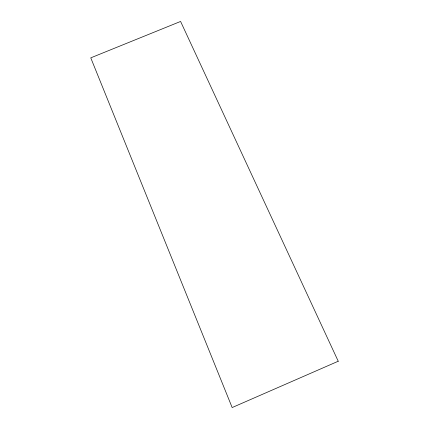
<?xml version="1.0" encoding="UTF-8"?>
<svg xmlns="http://www.w3.org/2000/svg" width="429" height="429" viewBox="0 0 429 429"><rect width="100%" height="100%" fill="white"/><g stroke="black" fill="none" stroke-linecap="round" stroke-linejoin="round"><path stroke-width="0.64" d="M338.234 361.239L232.159 407.55L90.766 57.851L180.588 21.45L338.234 361.239"/></g></svg>
